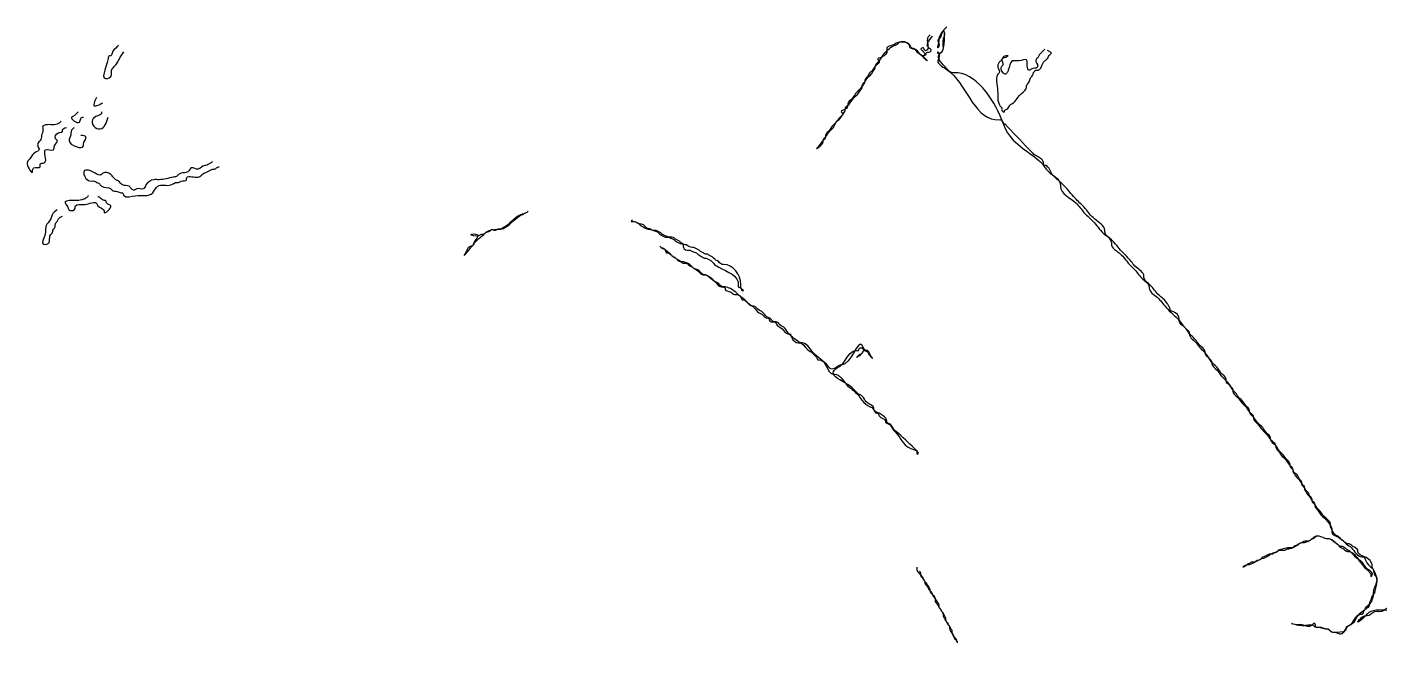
# Model space of a CAD drawing. Header units: metres. Extents: x 0 to 100, y 0 to 141.
# Drawn here: x 14.27 to 40.2, y 99.17 to 111.05 of the extents above; entities that cross this region are included whole.
import ezdxf

# ---------------------------------------------------------------- set-up
doc = ezdxf.new("R2010")
doc.units = ezdxf.units.M

msp = doc.modelspace()

# ---------------------------------------------------------------- linework, layer by layer
for points in [[(31.9, 111.05), (31.825, 110.975), (31.8, 110.925), (31.75, 110.825), (31.725, 110.8), (31.75, 110.7), (31.725, 110.65), (31.725, 110.675), (31.75, 110.775), (31.75, 110.825), (31.75, 110.85), (31.775, 110.9), (31.8, 110.95), (31.825, 110.975), (31.85, 110.9), (31.825, 110.825), (31.825, 110.65), (31.775, 110.55), (31.725, 110.55), (31.725, 110.575), (31.75, 110.525), (31.725, 110.4), (31.875, 110.25), (31.975, 110.175), (32.9, 109.275), (32.925, 109.275), (32.975, 109.2), (33.625, 108.525), (33.75, 108.4), (33.8, 108.325), (34.075, 108.025), (34.075, 108), (34.375, 107.675), (34.525, 107.5), (34.725, 107.3), (34.925, 107.075), (35.05, 106.925), (35.05, 106.9), (35.225, 106.7), (35.375, 106.525), (35.5, 106.4), (35.65, 106.225), (35.775, 106.075), (35.775, 106.05), (35.925, 105.875), (36.1, 105.675), (36.35, 105.425), (36.475, 105.275), (36.55, 105.175), (36.55, 105.15), (36.625, 105.05), (36.775, 104.875), (36.85, 104.8), (36.925, 104.7), (36.975, 104.625), (36.975, 104.6), (37.075, 104.475), (37.15, 104.375), (37.25, 104.275), (37.325, 104.175), (37.375, 104.1), (37.375, 104.075), (37.475, 103.95), (37.55, 103.85), (37.625, 103.775), (37.7, 103.675), (37.775, 103.575), (37.775, 103.55), (37.85, 103.45), (37.95, 103.325), (38.025, 103.25), (38.1, 103.15), (38.2, 103.025), (38.2, 103), (38.25, 102.925), (38.325, 102.825), (38.4, 102.75), (38.45, 102.675), (38.525, 102.575), (38.525, 102.55), (38.55, 102.5), (38.6, 102.425), (38.65, 102.375), (38.7, 102.3), (38.75, 102.225), (38.75, 102.2), (38.775, 102.15), (38.825, 102.075), (38.85, 102.05), (38.9, 101.975), (38.95, 101.9), (38.95, 101.875), (39, 101.8), (39.05, 101.725), (39.125, 101.65), (39.25, 101.5), (39.275, 101.45), (39.275, 101.375), (39.4, 101.275), (39.5, 101.2), (39.55, 101.15), (39.65, 101.075), (39.85, 100.9), (39.875, 100.9), (39.925, 100.825), (40.025, 100.7), (40.075, 100.65), (40.1, 100.6), (40.125, 100.525), (40.125, 100.35), (40.1, 100.25), (40.075, 100.175), (40.05, 100.15), (40.025, 100.075), (40, 100.025), (40, 100), (39.9, 99.875), (39.8, 99.8), (39.7, 99.7), (39.6, 99.575), (39.55, 99.55), (39.55, 99.525), (39.375, 99.45), (39.25, 99.475), (39.225, 99.5), (39.125, 99.525), (39.05, 99.55), (38.975, 99.55), (38.95, 99.625), (38.9, 99.6), (38.875, 99.575), (38.675, 99.6), (38.625, 99.6), (38.6, 99.6), (38.5, 99.625), (38.6, 99.6), (38.85, 99.6), (38.9, 99.6), (38.975, 99.55), (39.025, 99.55), (39.125, 99.525), (39.225, 99.5), (39.25, 99.475), (39.35, 99.45), (39.425, 99.425), (39.45, 99.425), (39.5, 99.45), (39.55, 99.525), (39.625, 99.6), (39.7, 99.65), (39.825, 99.8), (39.85, 99.8), (39.9, 99.875), (40, 100), (40.025, 100.025), (40.05, 100.075), (40.075, 100.175), (40.075, 100.225), (40.1, 100.325), (40.125, 100.525), (40.1, 100.55), (40.075, 100.65), (40.05, 100.7), (40.05, 100.725), (39.9, 100.9), (39.775, 101), (39.775, 101.025), (39.675, 101.1), (39.6, 101.15), (39.575, 101.15), (39.5, 101.2), (39.375, 101.3), (39.3, 101.375), (39.275, 101.425), (39.25, 101.475), (39.25, 101.525), (39.125, 101.675), (39.05, 101.775), (39, 101.825), (38.95, 101.9), (38.9, 101.975), (38.9, 102), (38.85, 102.075), (38.825, 102.125), (38.775, 102.175), (38.75, 102.225), (38.7, 102.3), (38.7, 102.325), (38.65, 102.4), (38.625, 102.45), (38.55, 102.525), (38.525, 102.575), (38.475, 102.65), (38.475, 102.675), (38.4, 102.775), (38.325, 102.875), (38.25, 102.95), (38.225, 103), (38.1, 103.15), (38.1, 103.175), (38.025, 103.275), (37.95, 103.375), (37.85, 103.475), (37.775, 103.575), (37.7, 103.675), (37.7, 103.7), (37.625, 103.8), (37.55, 103.9), (37.475, 103.975), (37.45, 104.025), (37.425, 104.05), (37.375, 104.1), (37.325, 104.175), (37.25, 104.275), (37.25, 104.3), (37.15, 104.425), (37.1, 104.5), (36.975, 104.625), (36.925, 104.7), (36.85, 104.8), (36.85, 104.825), (36.775, 104.925), (36.625, 105.1), (36.55, 105.175), (36.475, 105.275), (36.35, 105.425), (36.35, 105.45), (36.225, 105.6), (36.175, 105.625), (36.175, 105.65), (36.15, 105.7), (36.125, 105.75), (35.95, 105.925), (35.8, 106.1), (35.675, 106.25), (35.675, 106.275), (35.525, 106.45), (35.375, 106.625), (35.25, 106.75), (35.05, 106.975), (34.925, 107.125), (34.925, 107.15), (34.725, 107.375), (34.55, 107.575), (34.375, 107.75), (34.175, 107.975), (34.125, 108.025), (34.1, 108.05), (33.875, 108.3), (33.85, 108.35), (33.825, 108.375), (33.8, 108.4), (33.75, 108.4), (33.75, 108.425), (33.625, 108.575), (33.55, 108.625), (33.525, 108.65), (33.05, 109.15), (33.025, 109.175), (32.975, 109.225), (32.95, 109.275), (32.025, 110.175), (32, 110.175), (31.9, 110.25), (31.75, 110.525), (31.8, 110.575), (31.825, 110.625), (31.85, 110.85), (31.85, 110.9), (31.85, 110.95)], [(31.575, 110.9), (31.55, 110.875), (31.525, 110.825), (31.5, 110.6), (31.475, 110.6), (31.45, 110.65), (31.4, 110.625), (31.425, 110.6), (31.45, 110.575), (31.475, 110.525), (31.45, 110.5), (31.35, 110.575), (31.275, 110.625), (31.25, 110.625), (31.175, 110.725), (31.125, 110.75), (30.95, 110.75), (30.85, 110.7), (30.75, 110.65), (30.75, 110.6), (30.65, 110.475), (30.575, 110.425), (30.6, 110.4), (30.525, 110.3), (30.475, 110.225), (30.425, 110.175), (30.375, 110.1), (30.325, 110.025), (30.325, 110), (30.3, 109.95), (30.2, 109.825), (30.15, 109.775), (30.075, 109.675), (30, 109.575), (30, 109.55), (29.95, 109.475), (29.875, 109.425), (29.9, 109.4), (29.85, 109.325), (29.775, 109.225), (29.7, 109.15), (29.65, 109.075), (29.575, 108.975), (29.575, 108.95), (29.5, 108.85), (29.425, 108.75), (29.4, 108.725), (29.5, 108.8), (29.525, 108.85), (29.525, 108.875), (29.575, 108.95), (29.65, 109.05), (29.725, 109.125), (29.75, 109.175), (29.775, 109.225), (29.875, 109.325), (29.9, 109.375), (29.95, 109.45), (29.95, 109.475), (30.025, 109.575), (30.1, 109.675), (30.15, 109.725), (30.25, 109.85), (30.275, 109.9), (30.275, 109.925), (30.325, 110), (30.375, 110.075), (30.45, 110.15), (30.5, 110.225), (30.525, 110.275), (30.525, 110.3), (30.6, 110.4), (30.65, 110.475), (30.85, 110.675), (30.9, 110.7), (30.95, 110.725), (30.975, 110.75), (31.175, 110.7), (31.2, 110.65), (31.225, 110.65), (31.325, 110.575), (31.425, 110.5), (31.525, 110.4), (31.45, 110.5), (31.5, 110.525), (31.5, 110.55), (31.575, 110.575), (31.6, 110.6), (31.55, 110.65), (31.625, 110.875)], [(16.025, 110.7), (16, 110.675), (15.9, 110.55), (15.875, 110.5), (15.85, 110.5), (15.825, 110.45), (15.8, 110.35), (15.75, 110.175), (15.75, 110.075), (15.875, 110.1), (15.9, 110.25), (15.925, 110.275), (16.075, 110.5), (16.125, 110.575)], [(33.775, 110.625), (33.7, 110.55), (33.675, 110.525), (33.65, 110.475), (33.625, 110.45), (33.6, 110.4), (33.625, 110.35), (33.625, 110.275), (33.525, 110.25), (33.475, 110.225), (33.45, 110.25), (33.425, 110.425), (33.275, 110.4), (33.15, 110.4), (33.075, 110.225), (33.05, 110.175), (33.025, 110.15), (32.975, 110.175), (32.95, 110.3), (32.975, 110.325), (32.95, 110.425), (33.025, 110.475), (33.075, 110.5), (33.05, 110.5), (32.975, 110.475), (32.95, 110.425), (32.9, 110.375), (32.875, 110.275), (32.9, 110.175), (32.875, 110.15), (32.85, 110.05), (32.875, 109.7), (32.875, 109.65), (32.9, 109.575), (32.925, 109.525), (32.95, 109.5), (32.95, 109.45), (33, 109.425), (33, 109.45), (33.05, 109.475), (33.1, 109.55), (33.175, 109.6), (33.2, 109.625), (33.325, 109.775), (33.425, 109.9), (33.425, 109.925), (33.475, 110), (33.5, 110.075), (33.525, 110.1), (33.575, 110.2), (33.625, 110.225), (33.65, 110.225), (33.725, 110.325), (33.75, 110.375), (33.8, 110.425), (33.825, 110.45), (33.875, 110.525), (33.9, 110.55), (33.875, 110.575), (33.825, 110.6)], [(15.6, 109.7), (15.575, 109.65), (15.55, 109.55), (15.725, 109.6)], [(15.25, 109.425), (15.2, 109.375), (15.175, 109.35), (15.125, 109.325), (15.275, 109.225), (15.3, 109.3), (15.35, 109.325)], [(15.7, 109.425), (15.7, 109.4), (15.625, 109.35), (15.525, 109.275), (15.55, 109.15), (15.675, 109.1), (15.825, 109.325)], [(14.925, 109.25), (14.875, 109.2), (14.625, 109.175), (14.575, 109.15), (14.575, 109.075), (14.55, 108.975), (14.525, 108.875), (14.5, 108.85), (14.475, 108.775), (14.5, 108.7), (14.475, 108.675), (14.375, 108.6), (14.325, 108.525), (14.3, 108.5), (14.275, 108.425), (14.375, 108.275), (14.375, 108.3), (14.4, 108.35), (14.525, 108.375), (14.525, 108.425), (14.6, 108.45), (14.625, 108.7), (14.775, 108.7), (14.8, 108.775), (14.85, 108.875), (14.825, 108.9), (14.875, 109.025), (14.95, 109.05), (14.95, 109.075), (15.025, 109.125)], [(15.175, 109.125), (15.125, 109.075), (15.1, 108.95), (15.075, 108.875), (15.35, 108.775), (15.35, 108.8), (15.4, 108.95), (15.3, 108.975)], [(17.825, 108.475), (17.8, 108.45), (17.75, 108.425), (17.7, 108.4), (17.675, 108.4), (17.55, 108.325), (17.425, 108.35), (17.35, 108.275), (17.225, 108.25), (17.175, 108.225), (17.15, 108.2), (17.075, 108.175), (16.8, 108.125), (16.7, 108.125), (16.55, 108.025), (16.5, 107.95), (16.375, 107.95), (16.325, 107.925), (16.275, 107.95), (16.225, 108), (16.1, 108.025), (16.025, 108.1), (15.975, 108.125), (15.9, 108.2), (15.875, 108.225), (15.725, 108.25), (15.7, 108.225), (15.575, 108.25), (15.475, 108.3), (15.375, 108.3), (15.4, 108.15), (15.5, 108.1), (15.55, 108.1), (15.6, 108.075), (15.65, 108.05), (15.675, 108.025), (15.7, 108), (15.875, 107.95), (15.9, 107.925), (16, 107.9), (16.075, 107.875), (16.1, 107.875), (16.125, 107.825), (16.225, 107.8), (16.45, 107.825), (16.575, 107.825), (16.65, 107.85), (16.75, 107.975), (16.775, 108), (17.025, 108.025), (17.15, 108.075), (17.175, 108.075), (17.225, 108.1), (17.325, 108.125), (17.325, 108.15), (17.525, 108.175), (17.6, 108.2), (17.625, 108.225), (17.775, 108.3), (17.825, 108.325), (17.85, 108.325), (17.9, 108.35), (17.95, 108.375)], [(15.45, 107.825), (15.4, 107.775), (15.35, 107.75), (15.225, 107.725), (15.075, 107.725), (15, 107.7), (15.05, 107.6), (15.075, 107.55), (15.175, 107.55), (15.2, 107.625), (15.35, 107.65), (15.475, 107.675), (15.6, 107.675), (15.625, 107.625), (15.75, 107.525), (15.75, 107.5), (15.875, 107.625), (15.8, 107.675), (15.775, 107.725), (15.75, 107.725), (15.675, 107.775), (15.625, 107.8)], [(14.85, 107.55), (14.75, 107.45), (14.725, 107.375), (14.675, 107.3), (14.65, 107.275), (14.625, 107.15), (14.6, 107.025), (14.575, 106.9), (14.675, 106.9), (14.7, 106.95), (14.725, 107.075), (14.75, 107.1), (14.775, 107.175), (14.8, 107.2), (14.825, 107.3), (14.85, 107.325), (14.875, 107.375), (14.95, 107.425)], [(23.875, 107.525), (23.85, 107.5), (23.8, 107.475), (23.75, 107.45), (23.725, 107.45), (23.675, 107.425), (23.525, 107.3), (23.5, 107.275), (23.425, 107.225), (23.325, 107.175), (23.3, 107.175), (23.225, 107.15), (23.175, 107.175), (23.15, 107.15), (23.1, 107.125), (23.05, 107.1), (23, 107.075), (22.975, 107.075), (22.925, 107.05), (22.775, 107.075), (22.9, 107.075), (22.825, 106.9), (22.8, 106.85), (22.775, 106.85), (22.675, 106.725), (22.65, 106.675), (22.675, 106.7), (22.8, 106.85), (22.825, 106.875), (22.85, 106.925), (22.875, 106.95), (22.9, 106.975), (23.025, 107.075), (23.075, 107.125), (23.125, 107.15), (23.325, 107.175), (23.35, 107.175), (23.45, 107.225), (23.525, 107.275), (23.575, 107.325), (23.7, 107.425), (23.775, 107.475)], [(25.875, 107.35), (25.85, 107.325), (25.875, 107.325), (26, 107.275), (26.025, 107.25), (26.075, 107.225), (26.175, 107.175), (26.2, 107.175), (26.275, 107.15), (26.35, 107.125), (26.375, 107.1), (26.45, 107.05), (26.5, 107.025), (26.55, 107.025), (26.625, 107), (26.675, 106.975), (26.7, 106.95), (26.75, 106.925), (26.8, 106.9), (26.825, 106.9), (26.85, 106.825), (26.95, 106.775), (26.975, 106.775), (27.025, 106.75), (27.1, 106.725), (27.125, 106.7), (27.2, 106.65), (27.25, 106.625), (27.275, 106.625), (27.325, 106.6), (27.375, 106.575), (27.425, 106.525), (27.525, 106.45), (27.9, 106.1), (27.9, 106.075), (27.95, 106.05), (27.975, 106), (28, 106), (27.975, 106.025), (27.95, 106.125), (27.625, 106.5), (27.6, 106.5), (27.525, 106.55), (27.425, 106.625), (27.4, 106.65), (27.35, 106.675), (27.3, 106.7), (27.275, 106.7), (27.225, 106.725), (27.175, 106.75), (27.15, 106.775), (27.1, 106.8), (27.05, 106.825), (27.025, 106.825), (26.9, 106.875), (26.825, 106.9), (26.775, 106.95), (26.725, 106.975), (26.625, 107.025), (26.575, 107.025), (26.5, 107.05), (26.45, 107.075), (26.425, 107.1), (26.375, 107.125), (26.325, 107.15), (26.275, 107.15), (26.225, 107.175), (26.15, 107.2), (26.1, 107.25), (26.025, 107.275), (25.95, 107.3)], [(26.4, 106.85), (26.425, 106.825), (26.5, 106.775), (26.525, 106.725), (26.55, 106.725), (26.625, 106.675), (26.725, 106.6), (26.75, 106.575), (26.8, 106.55), (26.85, 106.525), (26.9, 106.525), (26.975, 106.475), (27.025, 106.45), (27.05, 106.425), (27.1, 106.4), (27.225, 106.3), (27.275, 106.3), (27.325, 106.275), (27.45, 106.175), (27.475, 106.15), (27.575, 106.075), (27.65, 106.05), (27.65, 106.025), (27.75, 105.975), (27.825, 105.925), (27.85, 105.925), (27.95, 105.875), (27.975, 105.825), (28, 105.825), (28.075, 105.775), (28.2, 105.675), (28.3, 105.575), (28.35, 105.55), (28.45, 105.475), (28.475, 105.475), (28.5, 105.425), (28.575, 105.4), (28.6, 105.4), (28.65, 105.325), (28.7, 105.3), (28.85, 105.175), (28.875, 105.175), (28.925, 105.1), (29.05, 105), (29.075, 105), (29.225, 104.875), (29.325, 104.8), (29.375, 104.75), (29.4, 104.725), (29.425, 104.675), (29.45, 104.675), (29.575, 104.575), (29.725, 104.4), (29.75, 104.4), (29.975, 104.2), (30.15, 104.05), (30.425, 103.775), (30.475, 103.75), (30.55, 103.65), (30.575, 103.65), (30.6, 103.6), (30.725, 103.5), (30.725, 103.475), (30.775, 103.45), (30.875, 103.325), (30.9, 103.3), (31.275, 102.95), (31.325, 102.925), (31.325, 102.875), (31.35, 102.875), (31.325, 102.925), (31.3, 102.95), (31.275, 102.975), (30.925, 103.3), (30.875, 103.35), (30.8, 103.45), (30.75, 103.475), (30.75, 103.5), (30.675, 103.6), (30.6, 103.65), (30.5, 103.725), (30.5, 103.75), (30.375, 103.85), (30.3, 103.95), (30.25, 104), (30.2, 104.025), (30.175, 104.05), (30.15, 104.075), (30, 104.2), (29.725, 104.45), (29.8, 104.525), (29.875, 104.575), (30.175, 104.85), (30.2, 104.85), (30.225, 104.9), (30.3, 104.875), (30.3, 104.85), (30.175, 104.725), (30.2, 104.75), (30.225, 104.775), (30.275, 104.8), (30.3, 104.85), (30.325, 104.85), (30.375, 104.825), (30.425, 104.75), (30.475, 104.7), (30.425, 104.775), (30.375, 104.85), (30.35, 104.85), (30.275, 104.95), (29.875, 104.575), (29.85, 104.575), (29.775, 104.525), (29.675, 104.5), (29.625, 104.55), (29.325, 104.825), (29.125, 105), (29.1, 105), (29.05, 105.025), (28.85, 105.2), (28.8, 105.275), (28.775, 105.3), (28.725, 105.325), (28.625, 105.4), (28.6, 105.4), (28.5, 105.475), (28.45, 105.5), (28.35, 105.6), (28.3, 105.625), (28.2, 105.7), (28.175, 105.7), (28.025, 105.825), (27.925, 105.9), (27.9, 105.925), (27.725, 106.05), (27.625, 106.075), (27.6, 106.075), (27.5, 106.15), (27.45, 106.175), (27.4, 106.225), (27.325, 106.275), (27.275, 106.3), (27.25, 106.3), (27.125, 106.4), (27.05, 106.425), (26.975, 106.5), (26.925, 106.525), (26.85, 106.55), (26.825, 106.55), (26.775, 106.575), (26.725, 106.6), (26.7, 106.625), (26.65, 106.65), (26.625, 106.675), (26.6, 106.7), (26.475, 106.8), (26.45, 106.825)], [(43.675, 101.725), (43.65, 101.7), (43.275, 101.675), (43.1, 101.65), (43.025, 101.65), (42.95, 101.625), (42.85, 101.6), (42.825, 101.575), (42.75, 101.55), (42.675, 101.525), (42.65, 101.525), (42.6, 101.5), (42.525, 101.475), (42.5, 101.45), (42.45, 101.425), (42.375, 101.375), (42.325, 101.375), (42.25, 101.325), (42.2, 101.3), (42.125, 101.225), (42.05, 101.175), (41.975, 101.125), (41.95, 101.125), (41.85, 101.05), (41.8, 101.025), (41.65, 100.875), (41.55, 100.8), (41.5, 100.775), (41.45, 100.775), (41.35, 100.625), (41.375, 100.55), (41.375, 100.5), (41.4, 100.425), (41.425, 100.3), (41.45, 100.275), (41.425, 100.15), (41.4, 100.1), (41.4, 100.05), (41.25, 100), (41.2, 99.975), (41.175, 99.95), (41.05, 99.925), (41, 99.925), (40.875, 99.925), (40.7, 99.9), (40.6, 99.875), (40.575, 99.9), (40.5, 99.925), (40.65, 100.05), (40.675, 100.075), (40.725, 100.1), (40.775, 100.125), (40.75, 100.125), (40.65, 100.075), (40.6, 100.05), (40.525, 99.975), (40.475, 99.9), (40.275, 99.875), (40.125, 99.875), (40.025, 99.85), (39.975, 99.825), (39.9, 99.75), (39.775, 99.65), (39.925, 99.775), (39.95, 99.775), (40.1, 99.85), (40.275, 99.875), (40.3, 99.9), (40.5, 99.925), (40.575, 99.9), (40.6, 99.875), (40.7, 99.9), (40.875, 99.925), (41.05, 99.925), (41.175, 99.95), (41.225, 99.95), (41.275, 100), (41.375, 100.025), (41.4, 100.075), (41.425, 100.1), (41.45, 100.175), (41.425, 100.3), (41.425, 100.4), (41.4, 100.475), (41.375, 100.55), (41.35, 100.575), (41.375, 100.675), (41.425, 100.6), (41.45, 100.575), (41.475, 100.525), (41.5, 100.475), (41.5, 100.4), (41.525, 100.225), (41.55, 100.1), (41.525, 100.075), (41.5, 100), (41.4, 99.875), (41.375, 99.875), (41.35, 99.825), (41.275, 99.775), (41.225, 99.775), (41.175, 99.75), (41.125, 99.725), (41.1, 99.7), (41.025, 99.65), (40.95, 99.625), (40.8, 99.625), (40.725, 99.6), (40.675, 99.425), (40.625, 99.375), (40.6, 99.325), (40.525, 99.375), (40.525, 99.35), (40.475, 99.325), (40.45, 99.45), (40.425, 99.45), (40.45, 99.325), (40.625, 99.35), (40.675, 99.4), (40.75, 99.6), (40.8, 99.625), (40.95, 99.625), (41.025, 99.65), (41.075, 99.675), (41.1, 99.7), (41.15, 99.725), (41.2, 99.75), (41.225, 99.75), (41.3, 99.775), (41.375, 99.825), (41.5, 99.95), (41.525, 100), (41.55, 100.1), (41.55, 100.2), (41.525, 100.325), (41.6, 100.35), (41.65, 100.35), (41.75, 100.225), (41.775, 99.8), (41.75, 99.775), (41.725, 99.7), (41.7, 99.65), (41.7, 99.6), (41.675, 99.55), (41.65, 99.5), (41.6, 99.45), (41.575, 99.4), (41.525, 99.3), (41.525, 99.275), (41.5, 99.225), (41.45, 99.15), (41.425, 99.125), (41.375, 99.05), (41.3, 98.95), (41.3, 98.925), (41.275, 98.875), (41.25, 98.825), (41.2, 98.775), (41.125, 98.675), (41.1, 98.625), (41.1, 98.6), (41.05, 98.525), (41.025, 98.475), (41.05, 98.5), (41.1, 98.575), (41.125, 98.625), (41.125, 98.65), (41.2, 98.75), (41.25, 98.825), (41.275, 98.85), (41.3, 98.9), (41.4, 99.025), (41.4, 99.05), (41.425, 99.1), (41.45, 99.15), (41.5, 99.2), (41.55, 99.275), (41.575, 99.35), (41.575, 99.375), (41.6, 99.425), (41.65, 99.5), (41.675, 99.525), (41.7, 99.6), (41.725, 99.675), (41.725, 99.7), (41.75, 99.775), (41.775, 99.9), (41.8, 99.925), (41.775, 100.175), (41.75, 100.25), (41.75, 100.275), (41.7, 100.375), (41.65, 100.525), (41.65, 100.6), (41.625, 100.7), (41.6, 100.75), (41.575, 100.775), (41.65, 100.875), (41.8, 101), (41.825, 101), (41.9, 101.05), (42, 101.125), (42.05, 101.175), (42.125, 101.225), (42.2, 101.275), (42.225, 101.275), (42.3, 101.325), (42.375, 101.375), (42.4, 101.4), (42.45, 101.425), (42.5, 101.45), (42.525, 101.45), (42.6, 101.475), (42.7, 101.525), (42.725, 101.55), (42.775, 101.575), (42.85, 101.6), (42.925, 101.6), (43.025, 101.625), (43.1, 101.65), (43.125, 101.675), (43.3, 101.7), (43.875, 101.675), (44, 101.675), (44.125, 101.65), (44.25, 101.625), (44.275, 101.6), (44.375, 101.575), (44.475, 101.55), (44.5, 101.55), (44.525, 101.5), (44.575, 101.475), (44.675, 101.475), (44.75, 101.45), (44.85, 101.425), (44.875, 101.4), (44.95, 101.375), (45.075, 101.35), (45.125, 101.35), (45.2, 101.325), (45.3, 101.3), (45.325, 101.275), (45.425, 101.25), (45.5, 101.225), (45.575, 101.225), (45.675, 101.2), (45.775, 101.175), (45.8, 101.15), (45.9, 101.125), (46.025, 101.1), (46.15, 101.1), (46.325, 101.075), (46.55, 101.05), (46.575, 101.025), (46.95, 101), (47.6, 101.025), (47.65, 101.025), (47.7, 100.95), (47.725, 100.85), (47.75, 100.825), (47.775, 100.775), (47.8, 100.725), (47.8, 100.7), (47.85, 100.625), (47.925, 100.525), (48.075, 100.375), (48.2, 100.275), (48.275, 100.225), (48.3, 100.225), (48.4, 100.15), (48.5, 100.075), (48.575, 100), (48.675, 99.925), (48.75, 99.875), (48.775, 99.875), (48.85, 99.825), (48.925, 99.775), (48.95, 99.75), (49.025, 99.7), (49.075, 99.675), (49.1, 99.675), (49.175, 99.625), (49.25, 99.575), (49.3, 99.525), (49.375, 99.475), (49.425, 99.45), (49.45, 99.45), (49.55, 99.375), (49.625, 99.325), (49.7, 99.25), (49.825, 99.15), (50, 99), (50.025, 99), (50.375, 98.625), (50.5, 98.475), (50.65, 98.325), (50.75, 98.2), (50.85, 98.075), (50.85, 98.05), (50.9, 97.975), (50.95, 97.9), (50.975, 97.875), (51, 97.825), (51.025, 97.775), (51.025, 97.75), (51.05, 97.7), (51.075, 97.65), (51.1, 97.625), (51.125, 97.525), (51.15, 97.475), (51.15, 97.375), (51.175, 97.25), (51.2, 97.1), (51.225, 97.075), (51.25, 96.825), (51.225, 96.475), (51.225, 95.475), (51.25, 95.425), (51.225, 95.175), (51.25, 95.15), (51.275, 94.575), (51.25, 93.875), (51.25, 93.725), (51.225, 93.55), (51.2, 93.4), (51.175, 93.375), (51.15, 93.2), (51.125, 92.95), (51.125, 92.525), (51.25, 92.55), (51.35, 92.575), (51.4, 92.575), (51.475, 92.6), (51.575, 92.625), (51.6, 92.65), (51.675, 92.675), (51.775, 92.7), (51.85, 92.7), (51.925, 92.725), (52.025, 92.75), (52.05, 92.775), (52.125, 92.8), (52.175, 92.825), (52.2, 92.825), (52.25, 92.85), (52.3, 92.875), (52.325, 92.9), (52.375, 92.925), (52.425, 92.95), (52.45, 92.95), (52.5, 92.975), (52.55, 93), (52.6, 93.05), (52.675, 93.075), (52.725, 93.1), (52.75, 93.1), (52.825, 93.125), (52.875, 93.15), (52.9, 93.175), (52.95, 93.2), (53, 93.225), (53.025, 93.225), (53.125, 93.275), (53.2, 93.3), (53.25, 93.35), (53.325, 93.4), (53.375, 93.425), (53.425, 93.425), (53.55, 93.525), (53.6, 93.55), (53.625, 93.575), (53.725, 93.6), (53.825, 93.675), (53.85, 93.675), (53.9, 93.7), (54.025, 93.775), (54.05, 93.8), (54.175, 93.775), (54.25, 93.75), (54.275, 93.725), (54.325, 93.7), (54.4, 93.65), (54.425, 93.65), (54.475, 93.625), (54.525, 93.6), (54.55, 93.575), (54.6, 93.55), (54.65, 93.575), (54.675, 93.575), (54.675, 93.625), (54.625, 93.55), (54.6, 93.55), (54.55, 93.575), (54.5, 93.6), (54.45, 93.65), (54.375, 93.7), (54.3, 93.725), (54.275, 93.725), (54.2, 93.75), (54.075, 93.775), (54.05, 93.8), (53.95, 93.775), (53.85, 93.7), (53.8, 93.65), (53.7, 93.575), (53.6, 93.55), (53.55, 93.55), (53.5, 93.525), (53.375, 93.425), (53.35, 93.4), (53.25, 93.35), (53.175, 93.3), (53.15, 93.3), (53.075, 93.275), (53.025, 93.25), (53, 93.225), (52.95, 93.2), (52.9, 93.175), (52.875, 93.175), (52.825, 93.15), (52.775, 93.125), (52.75, 93.1), (52.65, 93.05), (52.575, 93.025), (52.55, 93.025), (52.5, 93), (52.45, 92.975), (52.425, 92.95), (52.375, 92.925), (52.325, 92.9), (52.3, 92.9), (52.25, 92.875), (52.2, 92.85), (52.175, 92.825), (52.125, 92.8), (52.075, 92.775), (52.05, 92.775), (51.95, 92.75), (51.875, 92.725), (51.85, 92.7), (51.75, 92.675), (51.65, 92.65), (51.6, 92.65), (51.5, 92.625), (51.425, 92.6), (51.4, 92.575), (51.325, 92.55), (51.225, 92.525), (51.15, 92.525), (51.125, 92.95), (51.15, 93.2), (51.175, 93.225), (51.2, 93.4), (51.225, 93.55), (51.225, 93.7), (51.25, 93.875), (51.275, 94.575), (51.25, 94.6), (51.225, 95.175), (51.25, 95.4), (51.25, 95.45), (51.225, 96.475), (51.25, 96.825), (51.225, 96.85), (51.25, 96.975), (51.275, 97.075), (51.25, 97.1), (51.225, 97.225), (51.2, 97.35), (51.2, 97.45), (51.175, 97.525), (51.15, 97.6), (51.125, 97.625), (51.1, 97.675), (51.075, 97.75), (51.075, 97.775), (51.05, 97.85), (51, 97.925), (50.975, 97.95), (50.925, 98.025), (50.875, 98.1), (50.875, 98.125), (50.775, 98.25), (50.675, 98.375), (50.525, 98.525), (50.4, 98.675), (50.1, 99), (50.075, 99), (49.9, 99.15), (49.75, 99.275), (49.675, 99.35), (49.6, 99.4), (49.5, 99.475), (49.475, 99.475), (49.425, 99.5), (49.35, 99.55), (49.3, 99.6), (49.225, 99.65), (49.15, 99.7), (49.125, 99.7), (49.075, 99.725), (49, 99.775), (48.975, 99.8), (48.9, 99.85), (48.825, 99.9), (48.8, 99.9), (48.725, 99.95), (48.625, 100.025), (48.575, 100.075), (48.45, 100.175), (48.35, 100.25), (48.325, 100.25), (48.25, 100.3), (48.125, 100.4), (47.95, 100.575), (47.875, 100.675), (47.825, 100.75), (47.825, 100.775), (47.8, 100.825), (47.775, 100.9), (47.75, 100.925), (47.725, 101), (47.7, 101.025), (47.65, 101.075), (47.45, 101.05), (46.9, 101.075), (46.55, 101.075), (46.325, 101.1), (46.15, 101.125), (46.125, 101.15), (45.975, 101.175), (45.85, 101.2), (45.775, 101.2), (45.675, 101.225), (45.6, 101.25), (45.575, 101.275), (45.45, 101.3), (45.375, 101.325), (45.3, 101.325), (45.2, 101.35), (45.125, 101.375), (45.1, 101.4), (45.025, 101.425), (44.9, 101.45), (44.85, 101.45), (44.75, 101.475), (44.675, 101.5), (44.65, 101.525), (44.55, 101.55), (44.45, 101.575), (44.4, 101.575), (44.275, 101.6), (44.15, 101.625), (44.125, 101.65), (44, 101.675), (43.85, 101.7)], [(38.975, 101.3), (38.925, 101.25), (38.875, 101.225), (38.825, 101.2), (38.775, 101.2), (38.7, 101.175), (38.65, 101.15), (38.625, 101.125), (38.575, 101.1), (38.525, 101.075), (38.45, 101.075), (38.35, 101.05), (38.25, 101.025), (38.225, 101), (38.175, 100.975), (38.125, 100.95), (38.075, 100.95), (38.025, 100.925), (37.925, 100.875), (37.9, 100.85), (37.85, 100.825), (37.8, 100.8), (37.75, 100.8), (37.7, 100.775), (37.65, 100.75), (37.625, 100.725), (37.575, 100.7), (37.65, 100.75), (37.675, 100.75), (37.75, 100.775), (37.8, 100.8), (37.825, 100.825), (37.9, 100.85), (37.95, 100.875), (37.975, 100.875), (38.025, 100.9), (38.075, 100.925), (38.1, 100.95), (38.15, 100.975), (38.225, 101), (38.275, 101.025), (38.35, 101.025), (38.425, 101.05), (38.525, 101.075), (38.55, 101.1), (38.6, 101.125), (38.7, 101.175), (38.75, 101.175), (38.825, 101.2), (38.875, 101.225), (38.9, 101.25), (38.975, 101.3), (39.2, 101.25), (39.225, 101.25), (39.275, 101.225), (39.4, 101.125), (39.425, 101.1), (39.5, 101.05), (39.575, 101), (39.6, 101), (39.8, 100.825), (39.95, 100.65), (40, 100.6), (40.025, 100.55), (40.025, 100.525), (40.05, 100.55), (39.975, 100.65), (39.875, 100.775), (39.825, 100.825), (39.75, 100.875), (39.725, 100.9), (39.625, 101), (39.55, 101.05), (39.475, 101.1), (39.45, 101.1), (39.4, 101.125), (39.275, 101.225)], [(31.325, 100.7), (31.325, 100.675), (31.325, 100.65), (31.375, 100.575), (31.4, 100.55), (31.45, 100.475), (31.475, 100.425), (31.475, 100.4), (31.525, 100.325), (31.55, 100.275), (31.575, 100.25), (31.625, 100.175), (31.675, 100.1), (31.675, 100.05), (31.725, 99.975), (31.75, 99.925), (31.775, 99.9), (31.8, 99.85), (31.825, 99.8), (31.825, 99.775), (31.85, 99.725), (31.875, 99.675), (31.9, 99.65), (31.925, 99.6), (31.95, 99.55), (31.95, 99.525), (32, 99.425), (32.05, 99.325), (32.075, 99.3), (32.1, 99.25), (32.075, 99.325), (32.05, 99.35), (32.025, 99.4), (32, 99.45), (32, 99.475), (31.975, 99.525), (31.95, 99.575), (31.925, 99.6), (31.9, 99.65), (31.875, 99.7), (31.875, 99.725), (31.85, 99.775), (31.825, 99.825), (31.8, 99.85), (31.775, 99.9), (31.75, 99.95), (31.75, 99.975), (31.725, 100.025), (31.675, 100.1), (31.65, 100.125), (31.625, 100.175), (31.575, 100.25), (31.575, 100.275), (31.55, 100.325), (31.5, 100.4), (31.475, 100.425), (31.45, 100.475), (31.4, 100.55), (31.4, 100.575), (31.375, 100.625)]]:
    msp.add_spline(points, degree=3)

doc.saveas('drawing.dxf')
